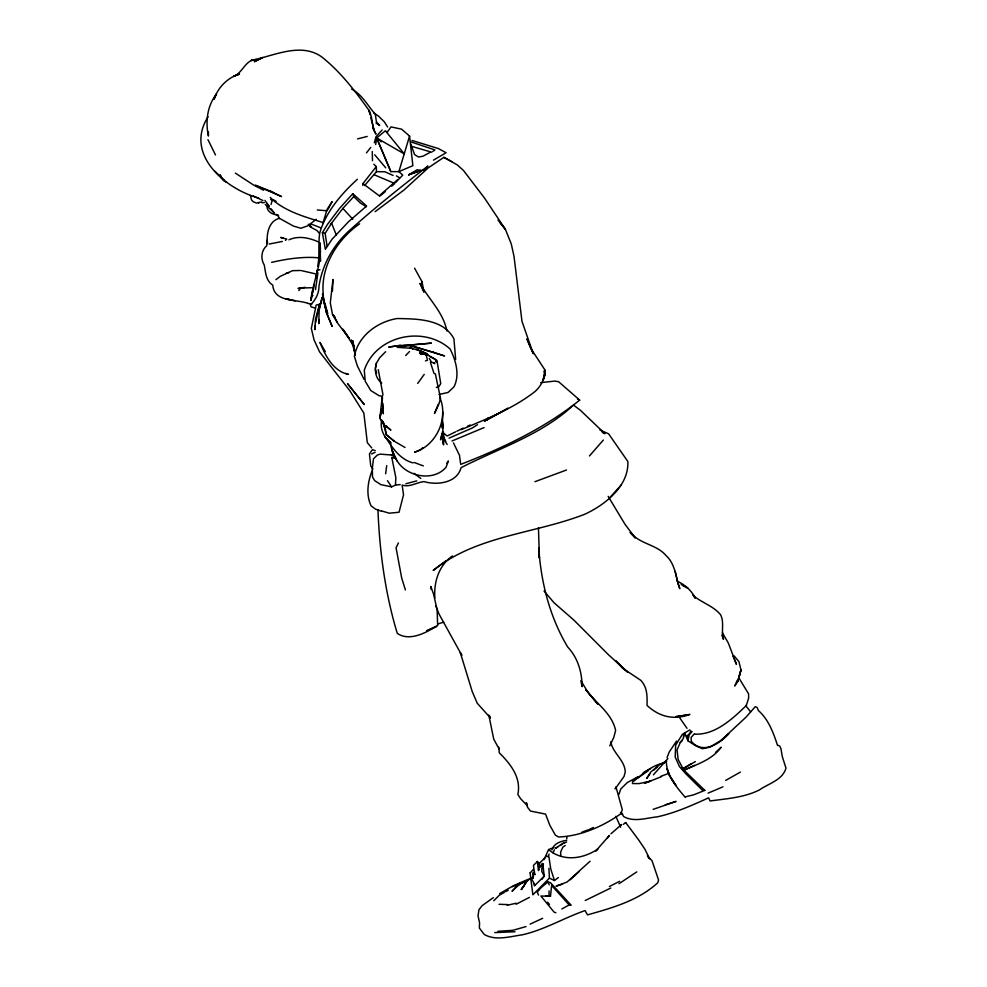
<?xml version="1.0" encoding="UTF-8"?>
<svg xmlns="http://www.w3.org/2000/svg" width="987" height="987" viewBox="0 0 987 987"><rect width="100%" height="100%" fill="white"/><g stroke="black" fill="none" stroke-linecap="round" stroke-linejoin="round"><path stroke-width="1.48" d="M387.064 131.456L387.052 132.529L390.975 126.904L401.598 129.161L409.556 136.083L412.862 165.668L398.896 171.627L390.827 171.627L376.689 137.97L385.386 130.765L404.226 153.861L376.689 137.97L375.702 144.521M538.557 895.098L537.199 892.162L541.147 887.634L547.797 882.008L550.401 882.625L571.152 905.19L569.178 904.956L551.647 885.45L550.499 896.221L549.019 896.208L549.105 890.928M381.5 420.573C380.069 429.234 383.968 437.796 390.975 442.904L384.609 436.599M421.967 287.612L422.078 281.826L414.577 268.18M323.452 295.89L322.058 297.79L319.171 309.536L318.764 323.687L319.22 319.541M434.872 597.962C433.675 581.997 438.882 565.428 452.453 555.94M332.459 291.14L332.952 279.506L330.3 302.861L332.52 314.52L337.801 323.44L349.299 338.455L342.921 329.226L353.914 346.474M391.111 454.637L393.455 455.18L380.229 454.119L377.268 455.093L373.481 458.844L372.284 468.64L372.518 477.017L374.69 480.632L380.945 484.654L391.58 486.862L395.503 485.073L395.824 477.535L391.802 457.512L394.245 456.808L393.147 455.241M539.531 867.302L542.418 863.563L543.479 864.069L539.531 867.302L539.371 863.44L537.409 861.515L538.408 870.546L539.519 868.77M538.458 527.7L539.371 557.963L538.729 547.982C541.11 582.786 549.685 616.863 567.685 646.991C577.901 657.934 581.972 671.999 582.096 686.619L580.862 680.672L587.919 692.171L597.764 704.076L585.797 689.666C595.741 703.139 612.026 713.219 615.617 730.466L613.84 737.252L609.769 745.888M566.822 838.851L566.945 836.594M443.175 443.237L443.78 433.786L442.867 431.467M362.834 185.507L362.957 183.594L376.294 166.593L373.826 164.249M317.703 266.33C319.924 255.152 318.024 244.036 319.763 232.784C326.105 211.6 341.268 194.007 357.356 179.289M694.416 733.797L691.097 737.462L691.307 741.262C702.325 754.919 719.881 743.828 728.751 733.748L721.041 740.423L709.739 747.196L702.423 748.751L695.44 745.654L687.877 740.756L684.731 733.045L683.683 734.55L683.337 738.436L680.265 742.508L677.033 749.935L678.155 759.472L683.016 768.688L695.366 761.606M364.61 185.556L376.454 171.676L376.294 166.593M317.925 272.844L315.495 289.623M442.09 433.725L440.535 439.82C442.188 433.626 444.483 426.865 442.053 420.585M315.359 325.414L314.89 329.707L315.458 319.294L319.554 304.243L321.565 302.91M315.655 322.564L319.554 304.243L316.185 305.069L311.324 328.412L314.076 339.947L319.554 351.853L349.929 390.852L363.833 413.072L367.324 442.682L371.766 447.975M313.484 287.328L310.917 300.406C312.817 280.592 322.885 262.937 319.837 242.765L320.59 261.16M310.917 300.406L314.224 285.144M385.646 473.735L386.707 465.593M375.541 367.818L376.392 363.302L379.687 357.726L385.621 351.705M381.772 383.018C375.591 378.65 374.135 370.199 376.392 363.302M315.778 278.112L317.407 269.846M381.5 411.431L379.872 418.389L384.116 424.916L390.864 430.11L385.769 425.57M322.058 297.79L319.171 309.536M271.08 204.457L272.03 200.966L273.239 200.312C287.501 212.143 305.365 216.992 322.687 222.445M374.357 142.782L376.059 136.613L382.129 129.988M322.86 223.555L327.067 209.392L332.125 201.644L327.943 209.429M409.556 136.083L398.896 171.627L402.758 175.118L395.725 182.385M548.365 856.556L549.093 854.113M371.963 471.107C367.732 482.088 365.918 494.758 371.026 505.751L375.344 509.058L381.574 511.315M530.92 879.454L531.561 877.443M381.34 409.124L379.872 418.389L382.302 395.997L382.475 398.958M618.948 794.288L620.774 788.958L627.473 782.432L638.108 776.781M544.034 859.665L548.599 849.486L553.929 847.574M667.064 757.634L669.174 752.069L676.564 741.064M690.838 730.738L689.876 733.23L686.681 736.327M438.228 404.411L434.502 413.454L439.03 403.745L440.51 398.217L435.341 373.826L434.021 373.431L430.394 362.315M737.129 680.438L734.76 686.014L737.782 681.474L740.966 669.951L738.942 661.635L734.081 655.824M607.104 838.494L609.374 835.434L595.79 851.016L597.789 849.091C584.514 857.95 567.414 861.343 553.028 852.891L554.373 849.807M445.89 560.838L433.194 570.449C476.215 535.497 534.744 533.782 584.797 514.227C605.068 504.9 629.027 486.036 627.855 461.521L608.621 433.824L599.96 430.011M398.415 542.973L396.058 547.773L401.672 577.901L405.386 589.918M625.326 823.281L625.684 822.566L638.453 839.653L645.017 849.375L649.582 858.789L648.101 856.839M551.93 849.844C553.904 843.404 560.702 841.183 566.723 840.332M208.084 116.811C184.001 154.157 225.295 189.01 258.656 198.017M533.622 876.111L531.771 879.158L535.028 885.314M322.391 232.648L327.733 224.024L339.725 208.195L352.791 193.699L366.621 206.012L348.51 221.73L332.076 239.187L325.352 249.292L322.391 232.648L325.118 233.339L327.141 246.38M486.936 419.919L507.997 408.26L484.407 421.141L486.936 419.919L488.368 417.637M325.118 233.339L331.583 223.148L342.871 208.393L353.765 196.623L352.791 193.699M542.418 863.563L543.06 866.018L541.9 867.832L541.752 871.348L544.244 876.148L541.814 879.417M667.866 758.584L653.394 774.82M524.368 885.401L521.309 889.521L527.428 880.429M521.309 889.521L526.737 881.477M372.074 450.109L369.459 453.921L370.742 465.975L372.926 469.059M446.667 463.397L448.357 460.978L446.062 467.246C432.516 483.124 402.536 475.944 395.343 457.154M649.791 774.042L646.682 778.472L650.729 772.056L659.822 764.444L666.706 761.026M417.698 383.425L424.225 374.369M298.901 290.536L300.171 288.883M366.436 152.874L370.791 147.408M609.892 497.51L621.378 484.827M589.473 455.945L603.341 440.042M692.121 731.564L689.234 734.809L687.877 740.756L687.421 735.66M493.759 900.761L499.311 895.221L504.357 892.396M530.34 872.656L533.511 869.35M405.719 355.468L409.519 351.532M548.908 868.313L549.426 878.146L532.881 894.814L530.031 872.73M330.497 224.234L331.583 223.148L336.419 235.288M538.347 864.39L546.687 856.05L548.969 856.975L550.734 868.918L554.472 880.515L558.395 877.529M537.409 861.515L533.449 865.426L534.683 874.544M285.453 240.396L286.773 239.113M540.679 382.635L554.768 381.081L558.617 381.722L579.702 400.117C544.503 428.383 502.667 448.086 460.719 464.371L459.609 456.45M680.265 742.508L682.399 740.447M590.066 861.244L567.044 882.057L556.063 886.129L562.565 884.167M422.559 169.653L423.324 170.393L427.902 166.05C401.894 186.148 375.862 206.9 351.212 228.91C334.038 243.777 322.293 263.961 318.961 286.514C318.887 293.744 315.544 300.06 310.362 304.971L311.176 306.957L314.693 307.833M619.651 826.353L621.6 824.527L610.916 833.805M570.289 879.75L579.246 871.447M715.513 752.464L721.176 747.221C712.207 759.682 697.328 764.185 683.954 770.181L681.573 767.849M637.071 777.324L632.63 781.346L632.482 783.542L639.07 783.604L650.68 781.087L644.363 783.012M721.041 740.423L746.073 717.105L755.228 706.717L757.091 707.445L758.423 710.566C768.589 719.486 773.475 732.983 777.571 745.53M653.554 770.279L657.552 766.726M397.206 179.979L379.279 195.833L362.957 183.594M422.732 447.777L420.425 449.788L414.577 452.219C436.513 445.544 448.937 418.032 439.684 397.23M391.691 186.173L394.788 183.557M379.835 196.154L385.423 191.453M375.146 211.65L403.93 190.059L428.259 167.839L443.879 157.34L457.437 165.014L463.446 170.443L484.666 198.251L505.406 229.366L511.278 243.937L514.005 256.361L521.987 321.343L533.251 353.741L526.922 338.8L530.809 348.411L545.28 370.495C545.108 378.379 540.814 386.361 534.991 391.555C512.993 408.741 486.776 418.796 461.336 429.616M359.638 223.802C337.258 239.36 320.417 266.539 323.267 294.397M633.975 781.001C643.24 773.722 652.111 764.74 664.35 763.148M316.198 219.311L308.055 225.715L300.887 228.256L293.398 226.06L279.481 218.337C268.809 220.706 266.243 234.289 267.428 243.505L267.255 239.977L266.749 245.714C261.099 250.55 260.568 258.89 264.269 265.071C265.688 272.375 265.688 280.555 272.757 285.157C274.078 302.355 296.075 299.197 307.759 303.268M637.824 777.966L648.336 770.687M275.904 279.679L280.308 276.335L292.51 270.685L300.554 270.475M623.365 824.342L625.684 822.566M636.8 871.891L618.985 883.723M432.812 151.455L434.897 149.925L410.567 141.77M533.214 878.418L532.635 873.359L534.572 871.928M565.193 845.477L562.775 847.241L560.678 851.978L560.69 856.025M477.474 424.694L472.477 427.914L449.073 438.117M646.263 771.106L648.632 769.589M740.386 772.093L725.642 780.446M433.441 160.141L446.112 152.726L438.314 148.531L411.998 140.45M557.778 846.945L555.348 848.425L564.046 842.503M560.209 845.477L562.639 843.996M689.839 729.862L682.313 734.414L675.639 745.197L675.207 757.054L679.438 766.554L685.977 773.956L702.189 790.019L704.817 790.377L683.954 770.181L694.626 765.369M408.68 174.798L417.18 169.752L421.005 170.381L408.68 174.798L421.005 170.381M683.016 768.688L691.159 763.864M493.34 897.639L482.088 905.684L478.954 909.73L478.029 915.837L479.571 922.845L479.361 928.027L484.235 934.442C495.671 941.067 509.909 936.527 522.123 934.862C544.232 929.902 563.787 917.996 585.057 910.569L587.512 914.875C612.31 907.867 638.355 900.588 657.786 882.736L658.551 880.009L652.037 860.726L647.361 855.865M455.599 431.825L447.037 436.032M561.837 908.965L569.178 904.956M429.913 152.454L422.954 156.23L418.476 157.007L414.577 154.577L410.728 143.991M505.615 891.693L508.206 890.299M643.277 772.636L650.544 768.774M516.127 904.24L529.427 897.38M609.423 886.511L619.614 881.305M499.656 893.58L513.573 885.66L529.871 878.627M610.731 888.041L585.205 900.514M456.87 431.208L463.248 428.111M371.605 453.983L375.134 452.305M515.979 886.104L528.218 880.281M530.105 924.128L542.653 918.305M376.454 171.676L384.881 171.763L393.085 175.439M426.976 630.705L437.648 625.672L437.142 609.88L433.577 594.125L430.838 586.475L431.146 589.387M589.671 829.191L593.397 827.501M563.861 843.256L566.612 842.01M467.419 426.248L470.194 425.002M426.915 630.755L436.377 626.424C425.471 632.901 409.383 641.723 397.267 633.358C385.152 593.286 379.6 551.622 377.947 509.897M451.984 440.992L484.086 427.581M708.074 793.129L722.953 786.836M645.362 783.061L661.574 776.584M704.817 790.377L693.627 794.831L686.039 796.682M528.872 879.676L512.401 886.696M660.636 776.436L668.878 773.314M534.942 481.693L566.501 470.009M582.059 832.115L588.437 829.746M271.635 262.369C286.44 258.964 302.799 256.435 317.913 257.767M653.172 809.352L676.058 801.407L665.324 804.787M436.328 387.373L438.66 387.003L440.745 383.647L436.957 360.354L429.456 356.134L427.038 353.679L422.979 351.89L421.548 352.038L421.622 353.26L419.598 352.68L420.82 354.407L425.052 353.704L427.161 355.431L424.385 354.197M425.459 360.921L427.457 360.28L425.878 353.371L427.198 354.938M438.191 623.821L443.731 622.205M299.209 288.204L298.049 288.537L305.045 287.328M526.046 926.571L512.882 930.309L497.991 931.309M405.83 483.778L416.748 480.866M357.553 138.883L367.213 136.453M286.144 273.276L289.055 272.56M507.207 905.264L516.127 903.241M282.307 241.445L269.241 244.036M288.932 239.804C298.827 235.387 309.178 237.818 318.579 241.963M261.752 201.94L257.743 202.705L258.68 203.359M256.817 59.565C245.541 58.825 243.012 72.902 233.808 76.184L239.496 74.148C227.837 77.294 217.708 87.744 214.093 99.194L216.535 93.901C207.233 105.831 205.308 121.5 208.43 136.07L208.417 131.826M317.074 270.154L319.961 269.722M687.174 715.032L675.935 716.648L689.913 714.403C673.985 720.436 659.094 716.821 647.04 705.397C647.188 696.452 647.546 687.569 640.81 680.327L622.513 668.15L615.74 660.846L627.683 672.196L608.51 654.788L573.928 620.144L554.065 602.786L544.047 591.028M254.152 60.047L251.142 60.466C275.139 55.617 304.119 40.183 325.476 59.997C342.255 74.124 356.097 92.322 368.756 110.063C373.148 117.404 371.359 126.805 375.936 134.109L373 128.162L374.172 130.555L370.754 117.49M420.82 354.407L423.127 354.16M395.503 485.073L400.204 484.592M262.098 202.779L264.38 202.582M401.154 346.98L397.193 347.325L409.371 348.152M438.968 394.516L448.073 392.444L453.995 386.842C460.053 374.838 455.834 360.415 450.146 349.053C423.991 325.192 375.763 335.309 364.277 370.285L365.202 381.179L370.73 390.494L379.045 395.688L381.92 396.342M514.967 931.753L494.709 932.592M402.388 345.869L411.048 345.82M300.245 288.044L311.485 287.748M405.879 345.524L400.006 345.425L388.927 347.054L400.006 345.425L402.56 346.03M549.019 896.208L540.888 896.023L554.089 912.148L555.854 912.728M545.737 896.122L550.499 896.221M499.052 904.277L508.021 904.61M695.058 734.131C715.267 735.056 732.675 718.733 746.32 705.495L748.639 698.142L748.59 693.873L738.905 677.958M372.901 449.813L375.159 450.565M317.283 209.972L327.042 210.762M311.584 295.31L312.941 295.471M301.59 270.66L315.297 273.794M307.722 303.416L311.769 304.23M295.224 300.751L285.736 298.777L291.042 299.888M278.359 215.351L278.507 216.301L277.631 215.043C272.597 214.512 266.811 211.86 266.946 205.938M410.691 146.076L431.775 152.22M283.343 238.138L280.666 237.435L285.922 238.891M391.802 457.512L394.677 458.301M310.362 223.753L320.479 227.689M226.455 182.287L223.63 180.683L220.644 177.117M381.636 510.945L389.285 513.203L399.044 512.241L403.535 494.82L402.153 485.061C409.667 487.64 416.662 482.322 424.015 481.607C437.007 485.431 456.969 483.161 461.077 467.653C498.928 448.271 541.851 434.699 573.509 405.065L580.492 410.382L604.932 433.712L602.267 432.355M256.719 203.112L253.227 201.78L251.463 199.818L250.414 195.451M270.598 199.46L273.239 200.312L270.29 197.425M412.726 348.855L410.148 347.671L422.979 351.89L425.052 353.704M423.324 465.901L414.232 462.484M373.95 174.674L393.468 182.928M345.857 373.382L348.522 374.394C333.396 371.433 325.13 355.48 319.961 342.378L325.303 351.631M275.817 214.327L277.631 215.043M270.339 191.12L255.325 185.223L281.529 196.573L270.339 191.12L274.164 192.983M416.033 349.114L422.979 351.89M410.148 347.671L412.763 348.719M532.635 873.359L535.361 874.494M413.059 462.915C400.599 459.597 392.838 448.727 386.373 438.351M577.58 399.18L579.702 400.117M677.181 581.158C684.83 584.674 691.64 590.436 695.218 598.184L693.639 596.16M253.338 196.031L262.974 200.534M310.189 226.874L316.926 230.514L319.245 233.191M549.426 878.146L554.472 880.515M778.361 745.395L779.742 746.086L780.902 748.491L782.309 756.634L785.973 768.12C782.728 780.063 768.478 783.542 759.398 789.933C744.124 797.607 726.777 798.656 710.134 800.963L708.58 797.841C691.998 805.404 675.17 812.93 657.293 816.854C646.238 817.927 633.925 822.529 623.611 816.52L621.588 812.967L622.6 814.349L620.502 812.585M263.578 190.232L253.486 184.976L235.399 173.132M682.548 585.279L687.84 588.116L681.178 584.415M429.456 356.134L435.008 359.12L436.55 362.13L435.699 361.39M443.879 157.34L451.713 161.597M381.747 420.03L384.757 427.494L383.116 421.572L386.225 434.625L394.232 441.226L405.028 447.481M273.559 199.867L276.052 201.348M396.441 175.896L399.476 177.734M366.313 206.739L360.366 203.038L353.765 196.623M375.973 123.03L379.699 125.509L376.417 121.808L375.27 114.122C367.546 105.609 362.352 94.69 351.656 89.126M373.518 112.777L378.564 116.145L384.288 121.783L387.657 127.015M548.932 849.955L553.028 852.891M692.837 595.161C701.461 602.724 713.194 605.734 720.609 614.79C724.606 622.6 720.868 631.31 723.533 639.305L721.805 635.159M413.96 473.316L420.783 478.461M442.818 432.59L446.432 435.415M381.401 141.77L376.689 137.97L390.827 171.627M394.232 441.226L386.225 434.625L385.041 426.409M309.462 225.332L311.386 226.924L308.228 224.283M265.306 204.506L274.324 212.958L270.894 208.639M685.299 797.41C676.86 787.404 667.064 776.325 666.348 762.581M630.471 532.4C639.601 544.195 656.626 544.293 666.015 555.545C675.466 564.07 675.737 577.444 679.796 588.684L677.687 582.651M214.932 171.269L224.111 180.029M342.871 208.393L352.815 219.237M630.113 532.684L635.233 537.952L625.005 524.282L608.165 496.35M750.651 711.886L745.641 705.532M264.935 200.41L269.241 206.468L266.502 202.977M374.702 154.774L385.732 167.815M334.963 317.049L333.224 314.915L336.999 321.811M497.991 220.015L505.406 229.366L499.878 222.396M433.922 362.5L434.823 363.66L431.405 361.958L429.296 358.491M547.674 902.167L549.488 904.511M722.41 632.803L728.344 643.08L736.45 664.325L733.045 656.244M369.607 111.21L368.756 110.063L370.051 114.677M687.014 728.32L679.772 717.919M387.484 480.681L391.58 486.862M669.926 776.127L676.058 785.603L669.297 775.276L667.015 768.713L669.445 775.177M443.471 438.549L447.136 444.446M620.663 827.229L615.839 816.335M278.334 216.684L279.407 218.608M453.465 442.892L459.634 455.636M499.114 748.985L493.722 739.152L488.812 715.057M547.797 882.008L549.29 884.821M220.187 175.155L221.47 177.598L220.224 175.069M364.03 379.341L357.282 365.758L354.37 356.282C358.108 335.851 377.466 321.737 397.132 318.53C416.958 318.9 443.348 318.764 453.934 338.825L455.661 359.428M207.961 139.66L215.487 154.947M544.071 370.878L545.12 374.702L544.293 372.161M442.793 435.181L445.729 441.312M353.112 343.821L351.335 339.984L355.369 354.641M396.959 461.003L391.74 449.418L390.383 443.114M394.652 456.056L391.74 449.418L393.208 454.439M423.349 291.103L419.981 283.417C428.889 299.406 443.237 312.237 446.901 330.99M489.49 715.797L490.453 717.993L477.227 703.213L472.242 691.591L460.312 652.654L461.854 655.368L439.03 614.05L435.896 606.092M610.756 741.792C612.828 753.303 624.783 759.953 625.264 771.97L624.018 776.522L615.148 788.884L615.974 786.861L622.316 809.759L620.552 813.967C602.638 826.489 580.664 836.186 558.593 836.988L555.422 835.224L549.833 825.292L545.564 814.102L530.463 811.043L527.552 807.28L526.318 802.579L527.403 805.799L520.581 798.668L517.854 794.473C521.395 777.522 510.538 764 499.274 752.785L498.805 747.208M375.319 368.965L376.578 373.283M324.994 303.305L327.659 313.619L323.785 302.627L322.453 294.04M354.148 349.398L354.715 351.754L352.754 340.7L355.419 354.913M383.018 395.022L378.268 369.706M675.182 571.288L677.366 581.232M323.822 299.949L323.082 295.952L326.191 311.892L332.076 326.302L326.191 311.892L324.698 303.157M543.06 866.018L544.244 876.148L534.399 885.87L533.979 883.39M422.078 281.826L423.916 292.386M441.744 422.794L442.41 428.321L442.719 411.924M381.784 396.811L383.338 413.775L382.734 403.399M443.003 437.253L443.521 444.903L443.422 436.649M683.683 734.55L683.769 736.845M372.272 151.43L372.481 160.696M545.28 370.495L543.516 378.428L545.28 370.495M740.966 669.951L737.782 681.474L740.966 669.951M545.293 373.419L543.072 380.143L545.293 373.419M515.782 887.042L512.056 891.273L520.988 882.81L515.782 887.042M259.766 58.936L254.313 61.725L262.813 57.468L259.766 58.936M431.233 343.155L399.032 346.005L431.233 343.155M433.33 352.236L410.284 345.524L444.52 355.937L433.33 352.236M360.193 399.439L347.523 383.672L364.228 404.46L360.193 399.439"/></g></svg>
